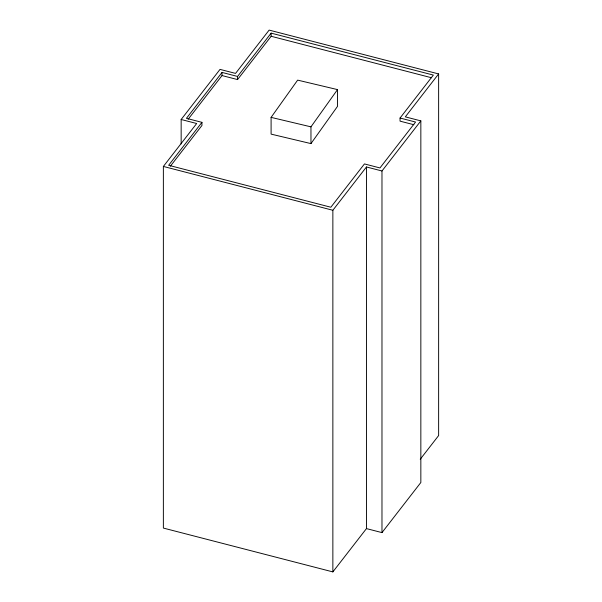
<?xml version="1.0" encoding="UTF-8"?>
<svg xmlns="http://www.w3.org/2000/svg" width="602" height="602" viewBox="0 0 602 602"><rect width="100%" height="100%" fill="white"/><g stroke="black" fill="none" stroke-linecap="round" stroke-linejoin="round"><path stroke-width="0.9" d="M271.096 117.375L297.644 80.126L337.511 89.6L337.511 106.358L310.963 143.6L271.096 134.126L271.096 117.375L310.963 126.849L337.511 89.6M181.157 143.916L181.157 119.497L220.023 69.388L235.548 73.399L269.139 30.1L438.632 73.926L438.632 435.555L420.249 459.243M413.845 124.719L400.052 121.152L400.052 118.03L433.357 75.084L271.148 33.14L237.557 76.446L222.04 72.428L186.432 118.331L201.948 122.349L201.948 125.479L170.366 166.197M188.155 119.241L222.04 75.559L222.04 72.428M438.632 73.926L405.319 116.863L420.843 120.882L381.977 170.983L366.452 166.972L366.452 528.601L332.861 571.9L163.368 528.074L163.368 166.445L196.681 123.508L181.157 119.497M201.948 122.349L168.643 165.287L330.852 207.231L364.443 163.925L379.96 167.943L415.568 122.04L400.052 118.03M222.04 75.559L237.557 79.577L271.148 36.27L271.148 33.14M332.861 571.9L332.861 210.271L366.452 166.972M366.452 528.601L381.977 532.612L420.843 482.503L420.843 120.882M271.148 36.27L431.544 77.748M163.368 166.445L332.861 210.271M381.977 170.983L381.977 532.612M310.963 126.849L310.963 143.6M237.557 76.446L237.557 79.577"/></g></svg>
